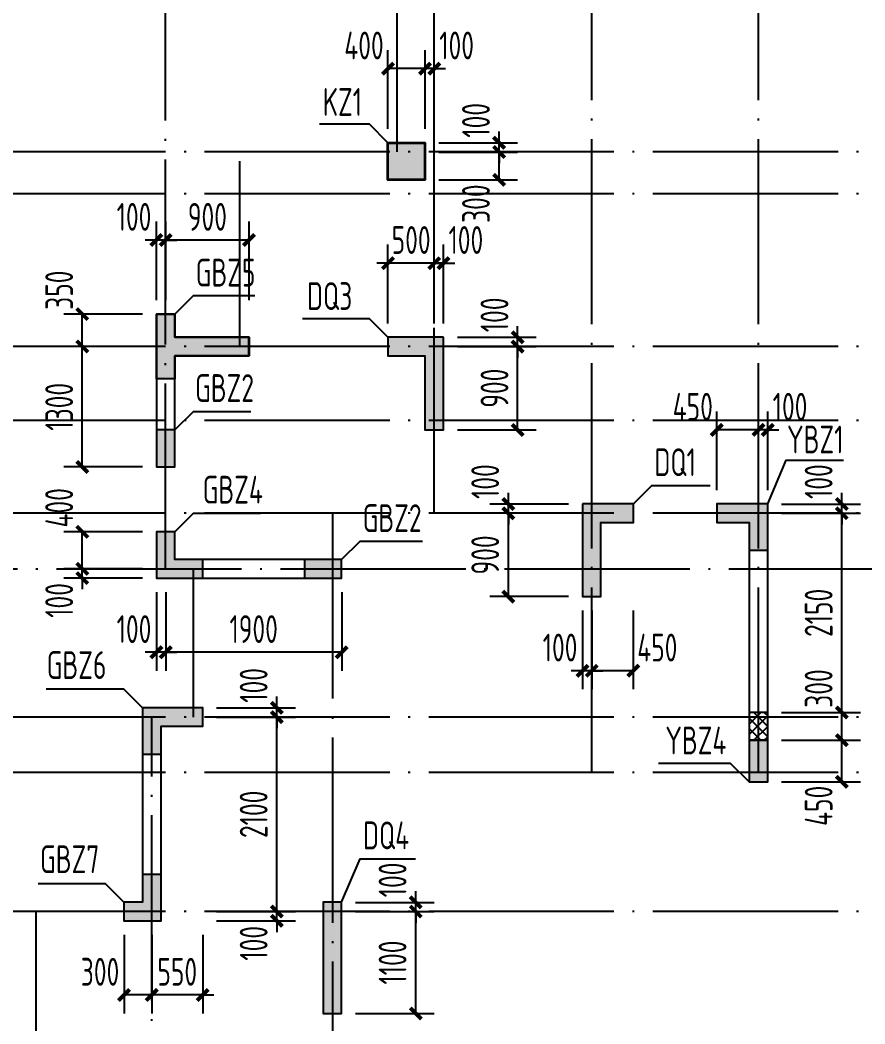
# Model space of a CAD drawing. Extents: x -1712635 to -854203, y -534641 to -21985.
# Drawn here: x -1323899 to -1314777, y -154015 to -143178 of the extents above; entities that cross this region are included whole.
import ezdxf
from ezdxf.enums import TextEntityAlignment as Align

# ---------------------------------------------------------------- set-up
doc = ezdxf.new("R2010")
doc.units = 0
doc.header["$LTSCALE"] = 1000
doc.linetypes.add('DOTE', pattern=[2.42, 2, -0.2, 0.02, -0.2])
doc.layers.get('0').update_dxf_attribs({"linetype": 'CONTINUOUS'})
doc.layers.get('Defpoints').update_dxf_attribs({"linetype": 'CONTINUOUS'})
for name, color, linetype in [('0z-约束构件', 1, 'CONTINUOUS'), ('A-DOTE', 10, 'DOTE'), ('COLU_DE_TEXT', 7, 'CONTINUOUS'), ('LABEL', 1, 'CONTINUOUS'), ('S-Q墙实线', 6, 'CONTINUOUS'), ('S-Q墙标注', 3, 'CONTINUOUS'), ('S-X详图填充', 252, 'CONTINUOUS'), ('S-X详图实线', 4, 'CONTINUOUS'), ('S-Z柱实线', 6, 'CONTINUOUS'), ('S-Z柱编号', 6, 'CONTINUOUS')]:
    doc.layers.add(name, color=color, linetype=linetype)
doc.layers.add('配箍校核', color=34, linetype='CONTINUOUS', plot=False)
doc.styles.add('TSSD_REIN', font='tssdeng.shx', dxfattribs={"width": 0.7, "height": 300, "bigfont": 'tssdchn.shx'})
doc.styles.add('结构文字', font='zstxt.shx', dxfattribs={"width": 0.7, "bigfont": 'zshz.shx'})
doc.dimstyles.new('STRUCK', dxfattribs={"dimtxt": 400, "dimasz": 121, "dimexe": 200, "dimexo": 150, "dimgap": 115, "dimtad": 1, "dimdec": 0, "dimdsep": 46, "dimtxsty": '结构文字', "dimblk": 'ARCHTICK', "dimcen": 400, "dimclrd": 3, "dimclre": 3, "dimclrt": 7, "dimadec": 0, "dimazin": 0, "dimtfac": 1, "dimtdec": 0, "dimtix": 1, "dimtmove": 2, "dimatfit": 3, "dimldrblk": '_DIMX', "dimfxl": 0, "dimtolj": 1, "dimtzin": 0, "dimarcsym": 0})

# ---------------------------------------------------------------- blocks, each defined once
blk = doc.blocks.new('20210726.16350016')
at = {"layer": 'A-DOTE'}
for p, q in [((43500, 13100.3), (43500, 21100)), ((46000, 17600), (46000, 21100)), ((46400, 13700), (46400, 21100)), ((48100, 10900), (48100, 21100)), ((49900, 10900), (49900, 21100)), ((55600, 17600), (3600, 17600)), ((44300, 15500), (44300, 17600)), ((55600, 17150), (3600, 17150)), ((55600, 15500), (3600, 15500)), ((55600, 14700), (3600, 14700)), ((55600, 13700), (3600, 13700)), ((45299.8, 13700), (45300, 3600)), ((3600, 13100.3), (55600, 13100.3)), ((43800, 11500), (43800, 13100)), ((55600, 11500), (3600, 11500)), ((43350, 3600), (43350, 11500)), ((55600, 10900), (3600, 10900)), ((55600, 9400), (3600, 9400)), ((42100, 9400), (42100, 3600))]:
    blk.add_line(p, q, dxfattribs=at)
blk = doc.blocks.new('_ArchTick')
at = {"color": 0, "const_width": 0.35}
blk.add_lwpolyline([(-0.5, -0.5), (0.5, 0.5)], dxfattribs=at)
blk = doc.blocks.new('*D2041')
at = {"layer": 'Defpoints', "color": 0}
for p in [(-1320427, -152802), (-1319627, -152802), (-1320427, -153902)]:
    blk.add_point(p, dxfattribs=at)
at = {"layer": 'S-Q墙标注', "color": 3, "lineweight": -2}
for p, q in [((-1320277, -152802), (-1319427, -152802)), ((-1319627, -153902), (-1319627, -152802)), ((-1320277, -153902), (-1319427, -153902))]:
    blk.add_line(p, q, dxfattribs=at)
at = {"layer": 'S-Q墙标注', "color": 3, "lineweight": -2, "xscale": 121, "yscale": 121, "zscale": 121}
for p, rotation in [((-1319627, -152802), 90), ((-1319627, -153902), 270)]:
    blk.add_blockref('_ArchTick', p, dxfattribs=dict(at, rotation=rotation))
at = {"layer": 'S-Q墙标注', "color": 7, "insert": (-1319877, -153352), "char_height": 300, "attachment_point": 5, "rotation": 90, "style": 'TSSD_REIN'}
blk.add_mtext('\\A1;1100', dxfattribs=at)
blk = doc.blocks.new('_DIMX')
blk.add_line((-150, 0), (150, 0))
at = {"const_width": 50}
blk.add_lwpolyline([(-70, -70), (70, 70)], dxfattribs=at)
blk = doc.blocks.new('*D2042')
at = {"layer": 'Defpoints', "color": 0}
for p in [(-1320427, -152702), (-1319627, -152702), (-1320427, -152802)]:
    blk.add_point(p, dxfattribs=at)
at = {"layer": 'S-Q墙标注', "color": 3, "lineweight": -2}
for p, q in [((-1319627, -152702), (-1319627, -152581)), ((-1320277, -152702), (-1319427, -152702)), ((-1319627, -152802), (-1319627, -152702)), ((-1320277, -152802), (-1319427, -152802)), ((-1319627, -152802), (-1319627, -152923))]:
    blk.add_line(p, q, dxfattribs=at)
at = {"layer": 'S-Q墙标注', "color": 3, "lineweight": -2, "xscale": 121, "yscale": 121, "zscale": 121}
for p, rotation in [((-1319627, -152702), 270), ((-1319627, -152802), 90)]:
    blk.add_blockref('_ArchTick', p, dxfattribs=dict(at, rotation=rotation))
at = {"layer": 'S-Q墙标注', "color": 7, "insert": (-1319877, -152460), "char_height": 300, "attachment_point": 5, "rotation": 90, "style": 'TSSD_REIN'}
blk.add_mtext('\\A1;100', dxfattribs=at)
blk = doc.blocks.new('*D2047')
at = {"layer": 'Defpoints', "color": 0}
for p in [(-1315827, -150952), (-1315027, -150952), (-1315827, -151402)]:
    blk.add_point(p, dxfattribs=at)
at = {"layer": 'S-Q墙标注', "color": 3, "lineweight": -2}
for p, q in [((-1315677, -150952), (-1314827, -150952)), ((-1315027, -151402), (-1315027, -150952)), ((-1315677, -151402), (-1314827, -151402))]:
    blk.add_line(p, q, dxfattribs=at)
at = {"layer": 'S-Q墙标注', "color": 3, "lineweight": -2, "xscale": 121, "yscale": 121, "zscale": 121}
for p, rotation in [((-1315027, -150952), 90), ((-1315027, -151402), 270)]:
    blk.add_blockref('_ArchTick', p, dxfattribs=dict(at, rotation=rotation))
at = {"layer": 'S-Q墙标注', "color": 7, "insert": (-1315277, -151660), "char_height": 300, "attachment_point": 5, "rotation": 90, "style": 'TSSD_REIN'}
blk.add_mtext('\\A1;450', dxfattribs=at)
blk = doc.blocks.new('*D2048')
at = {"layer": 'Defpoints', "color": 0}
for p in [(-1315827, -148402), (-1315027, -148402), (-1315827, -148502)]:
    blk.add_point(p, dxfattribs=at)
at = {"layer": 'S-Q墙标注', "color": 3, "lineweight": -2}
for p, q in [((-1315027, -148402), (-1315027, -148281)), ((-1315677, -148402), (-1314827, -148402)), ((-1315027, -148502), (-1315027, -148402)), ((-1315677, -148502), (-1314827, -148502)), ((-1315027, -148502), (-1315027, -148623))]:
    blk.add_line(p, q, dxfattribs=at)
at = {"layer": 'S-Q墙标注', "color": 3, "lineweight": -2, "xscale": 121, "yscale": 121, "zscale": 121}
for p, rotation in [((-1315027, -148402), 270), ((-1315027, -148502), 90)]:
    blk.add_blockref('_ArchTick', p, dxfattribs=dict(at, rotation=rotation))
at = {"layer": 'S-Q墙标注', "color": 7, "insert": (-1315277, -148160), "char_height": 300, "attachment_point": 5, "rotation": 90, "style": 'TSSD_REIN'}
blk.add_mtext('\\A1;100', dxfattribs=at)
blk = doc.blocks.new('*D2049')
at = {"layer": 'Defpoints', "color": 0}
for p in [(-1315927, -147602), (-1315927, -148402), (-1315827, -148402)]:
    blk.add_point(p, dxfattribs=at)
at = {"layer": 'S-Q墙标注', "color": 3, "lineweight": -2}
for p, q in [((-1315927, -148252), (-1315927, -147402)), ((-1315827, -148252), (-1315827, -147402)), ((-1315927, -147602), (-1316048, -147602)), ((-1315827, -147602), (-1315927, -147602)), ((-1315827, -147602), (-1315706, -147602))]:
    blk.add_line(p, q, dxfattribs=at)
at = {"layer": 'S-Q墙标注', "color": 3, "lineweight": -2, "xscale": 121, "yscale": 121, "zscale": 121}
blk.add_blockref('_ArchTick', (-1315927, -147602), dxfattribs=at)
at = {"layer": 'S-Q墙标注', "color": 3, "lineweight": -2, "xscale": 121, "yscale": 121, "zscale": 121, "rotation": 180}
blk.add_blockref('_ArchTick', (-1315827, -147602), dxfattribs=at)
at = {"layer": 'S-Q墙标注', "color": 7, "insert": (-1315586, -147352), "char_height": 300, "attachment_point": 5, "style": 'TSSD_REIN'}
blk.add_mtext('\\A1;100', dxfattribs=at)
blk = doc.blocks.new('*D2050')
at = {"layer": 'Defpoints', "color": 0}
for p in [(-1316377, -147602), (-1316377, -148402), (-1315927, -148402)]:
    blk.add_point(p, dxfattribs=at)
at = {"layer": 'S-Q墙标注', "color": 3, "lineweight": -2}
for p, q in [((-1316377, -148252), (-1316377, -147402)), ((-1315927, -148252), (-1315927, -147402)), ((-1315927, -147602), (-1316377, -147602))]:
    blk.add_line(p, q, dxfattribs=at)
at = {"layer": 'S-Q墙标注', "color": 3, "lineweight": -2, "xscale": 121, "yscale": 121, "zscale": 121, "rotation": 180}
blk.add_blockref('_ArchTick', (-1316377, -147602), dxfattribs=at)
at = {"layer": 'S-Q墙标注', "color": 3, "lineweight": -2, "xscale": 121, "yscale": 121, "zscale": 121}
blk.add_blockref('_ArchTick', (-1315927, -147602), dxfattribs=at)
at = {"layer": 'S-Q墙标注', "color": 7, "insert": (-1316636, -147352), "char_height": 300, "attachment_point": 5, "style": 'TSSD_REIN'}
blk.add_mtext('\\A1;450', dxfattribs=at)
blk = doc.blocks.new('*D2051')
at = {"layer": 'Defpoints', "color": 0}
for p in [(-1318627, -148502), (-1317827, -148502), (-1317827, -149402)]:
    blk.add_point(p, dxfattribs=at)
at = {"layer": 'S-Q墙标注', "color": 3, "lineweight": -2}
for p, q in [((-1317977, -148502), (-1318827, -148502)), ((-1318627, -149402), (-1318627, -148502)), ((-1317977, -149402), (-1318827, -149402))]:
    blk.add_line(p, q, dxfattribs=at)
at = {"layer": 'S-Q墙标注', "color": 3, "lineweight": -2, "xscale": 121, "yscale": 121, "zscale": 121}
for p, rotation in [((-1318627, -148502), 90), ((-1318627, -149402), 270)]:
    blk.add_blockref('_ArchTick', p, dxfattribs=dict(at, rotation=rotation))
at = {"layer": 'S-Q墙标注', "color": 7, "insert": (-1318877, -148952), "char_height": 300, "attachment_point": 5, "rotation": 90, "style": 'TSSD_REIN'}
blk.add_mtext('\\A1;900', dxfattribs=at)
blk = doc.blocks.new('*D2052')
at = {"layer": 'Defpoints', "color": 0}
for p in [(-1318627, -148402), (-1317827, -148402), (-1317827, -148502)]:
    blk.add_point(p, dxfattribs=at)
at = {"layer": 'S-Q墙标注', "color": 3, "lineweight": -2}
for p, q in [((-1318627, -148402), (-1318627, -148281)), ((-1317977, -148402), (-1318827, -148402)), ((-1318627, -148502), (-1318627, -148402)), ((-1317977, -148502), (-1318827, -148502)), ((-1318627, -148502), (-1318627, -148623))]:
    blk.add_line(p, q, dxfattribs=at)
at = {"layer": 'S-Q墙标注', "color": 3, "lineweight": -2, "xscale": 121, "yscale": 121, "zscale": 121}
for p, rotation in [((-1318627, -148402), 270), ((-1318627, -148502), 90)]:
    blk.add_blockref('_ArchTick', p, dxfattribs=dict(at, rotation=rotation))
at = {"layer": 'S-Q墙标注', "color": 7, "insert": (-1318877, -148160), "char_height": 300, "attachment_point": 5, "rotation": 90, "style": 'TSSD_REIN'}
blk.add_mtext('\\A1;100', dxfattribs=at)
blk = doc.blocks.new('*D2053')
at = {"layer": 'Defpoints', "color": 0}
for p in [(-1317727, -149402), (-1317278, -149402), (-1317727, -150202)]:
    blk.add_point(p, dxfattribs=at)
at = {"layer": 'S-Q墙标注', "color": 3, "lineweight": -2}
for p, q in [((-1317727, -149552), (-1317727, -150402)), ((-1317278, -149552), (-1317278, -150402)), ((-1317278, -150202), (-1317727, -150202))]:
    blk.add_line(p, q, dxfattribs=at)
at = {"layer": 'S-Q墙标注', "color": 3, "lineweight": -2, "xscale": 121, "yscale": 121, "zscale": 121, "rotation": 180}
blk.add_blockref('_ArchTick', (-1317727, -150202), dxfattribs=at)
at = {"layer": 'S-Q墙标注', "color": 3, "lineweight": -2, "xscale": 121, "yscale": 121, "zscale": 121}
blk.add_blockref('_ArchTick', (-1317278, -150202), dxfattribs=at)
at = {"layer": 'S-Q墙标注', "color": 7, "insert": (-1317019, -149952), "char_height": 300, "attachment_point": 5, "style": 'TSSD_REIN'}
blk.add_mtext('\\A1;450', dxfattribs=at)
blk = doc.blocks.new('*D2054')
at = {"layer": 'Defpoints', "color": 0}
for p in [(-1317827, -149402), (-1317727, -149402), (-1317827, -150202)]:
    blk.add_point(p, dxfattribs=at)
at = {"layer": 'S-Q墙标注', "color": 3, "lineweight": -2}
for p, q in [((-1317827, -149552), (-1317827, -150402)), ((-1317727, -149552), (-1317727, -150402)), ((-1317827, -150202), (-1317948, -150202)), ((-1317727, -150202), (-1317827, -150202)), ((-1317727, -150202), (-1317606, -150202))]:
    blk.add_line(p, q, dxfattribs=at)
at = {"layer": 'S-Q墙标注', "color": 3, "lineweight": -2, "xscale": 121, "yscale": 121, "zscale": 121}
blk.add_blockref('_ArchTick', (-1317827, -150202), dxfattribs=at)
at = {"layer": 'S-Q墙标注', "color": 3, "lineweight": -2, "xscale": 121, "yscale": 121, "zscale": 121, "rotation": 180}
blk.add_blockref('_ArchTick', (-1317727, -150202), dxfattribs=at)
at = {"layer": 'S-Q墙标注', "color": 7, "insert": (-1318069, -149952), "char_height": 300, "attachment_point": 5, "style": 'TSSD_REIN'}
blk.add_mtext('\\A1;100', dxfattribs=at)
blk = doc.blocks.new('*D2055')
at = {"layer": 'Defpoints', "color": 0}
for p in [(-1323227, -149102), (-1322427, -149102), (-1322427, -149202)]:
    blk.add_point(p, dxfattribs=at)
at = {"layer": 'S-Q墙标注', "color": 3, "lineweight": -2}
for p, q in [((-1323227, -149102), (-1323227, -148981)), ((-1322577, -149102), (-1323427, -149102)), ((-1323227, -149202), (-1323227, -149102)), ((-1322577, -149202), (-1323427, -149202)), ((-1323227, -149202), (-1323227, -149323))]:
    blk.add_line(p, q, dxfattribs=at)
at = {"layer": 'S-Q墙标注', "color": 3, "lineweight": -2, "xscale": 121, "yscale": 121, "zscale": 121}
for p, rotation in [((-1323227, -149102), 270), ((-1323227, -149202), 90)]:
    blk.add_blockref('_ArchTick', p, dxfattribs=dict(at, rotation=rotation))
at = {"layer": 'S-Q墙标注', "color": 7, "insert": (-1323477, -149443), "char_height": 300, "attachment_point": 5, "rotation": 90, "style": 'TSSD_REIN'}
blk.add_mtext('\\A1;100', dxfattribs=at)
blk = doc.blocks.new('*D2056')
at = {"layer": 'Defpoints', "color": 0}
for p in [(-1323227, -148702), (-1322427, -148702), (-1322427, -149102)]:
    blk.add_point(p, dxfattribs=at)
at = {"layer": 'S-Q墙标注', "color": 3, "lineweight": -2}
for p, q in [((-1322577, -148702), (-1323427, -148702)), ((-1323227, -149102), (-1323227, -148702)), ((-1322577, -149102), (-1323427, -149102))]:
    blk.add_line(p, q, dxfattribs=at)
at = {"layer": 'S-Q墙标注', "color": 3, "lineweight": -2, "xscale": 121, "yscale": 121, "zscale": 121}
for p, rotation in [((-1323227, -148702), 90), ((-1323227, -149102), 270)]:
    blk.add_blockref('_ArchTick', p, dxfattribs=dict(at, rotation=rotation))
at = {"layer": 'S-Q墙标注', "color": 7, "insert": (-1323477, -148443), "char_height": 300, "attachment_point": 5, "rotation": 90, "style": 'TSSD_REIN'}
blk.add_mtext('\\A1;400', dxfattribs=at)
blk = doc.blocks.new('*D2057')
at = {"layer": 'Defpoints', "color": 0}
for p in [(-1322327, -149202), (-1320427, -149202), (-1322327, -150002)]:
    blk.add_point(p, dxfattribs=at)
at = {"layer": 'S-Q墙标注', "color": 3, "lineweight": -2}
for p, q in [((-1322327, -149352), (-1322327, -150202)), ((-1320427, -149352), (-1320427, -150202)), ((-1320427, -150002), (-1322327, -150002))]:
    blk.add_line(p, q, dxfattribs=at)
at = {"layer": 'S-Q墙标注', "color": 3, "lineweight": -2, "xscale": 121, "yscale": 121, "zscale": 121, "rotation": 180}
blk.add_blockref('_ArchTick', (-1322327, -150002), dxfattribs=at)
at = {"layer": 'S-Q墙标注', "color": 3, "lineweight": -2, "xscale": 121, "yscale": 121, "zscale": 121}
blk.add_blockref('_ArchTick', (-1320427, -150002), dxfattribs=at)
at = {"layer": 'S-Q墙标注', "color": 7, "insert": (-1321377, -149752), "char_height": 300, "attachment_point": 5, "style": 'TSSD_REIN'}
blk.add_mtext('\\A1;1900', dxfattribs=at)
blk = doc.blocks.new('*D2058')
at = {"layer": 'Defpoints', "color": 0}
for p in [(-1322427, -149202), (-1322327, -149202), (-1322427, -150002)]:
    blk.add_point(p, dxfattribs=at)
at = {"layer": 'S-Q墙标注', "color": 3, "lineweight": -2}
for p, q in [((-1322427, -149352), (-1322427, -150202)), ((-1322327, -149352), (-1322327, -150202)), ((-1322427, -150002), (-1322548, -150002)), ((-1322327, -150002), (-1322427, -150002)), ((-1322327, -150002), (-1322206, -150002))]:
    blk.add_line(p, q, dxfattribs=at)
at = {"layer": 'S-Q墙标注', "color": 3, "lineweight": -2, "xscale": 121, "yscale": 121, "zscale": 121}
blk.add_blockref('_ArchTick', (-1322427, -150002), dxfattribs=at)
at = {"layer": 'S-Q墙标注', "color": 3, "lineweight": -2, "xscale": 121, "yscale": 121, "zscale": 121, "rotation": 180}
blk.add_blockref('_ArchTick', (-1322327, -150002), dxfattribs=at)
at = {"layer": 'S-Q墙标注', "color": 7, "insert": (-1322669, -149752), "char_height": 300, "attachment_point": 5, "style": 'TSSD_REIN'}
blk.add_mtext('\\A1;100', dxfattribs=at)
blk = doc.blocks.new('*D2059')
at = {"layer": 'Defpoints', "color": 0}
for p in [(-1319327, -146702), (-1318527, -146702), (-1319327, -147602)]:
    blk.add_point(p, dxfattribs=at)
at = {"layer": 'S-Q墙标注', "color": 3, "lineweight": -2}
for p, q in [((-1319177, -146702), (-1318327, -146702)), ((-1318527, -147602), (-1318527, -146702)), ((-1319177, -147602), (-1318327, -147602))]:
    blk.add_line(p, q, dxfattribs=at)
at = {"layer": 'S-Q墙标注', "color": 3, "lineweight": -2, "xscale": 121, "yscale": 121, "zscale": 121}
for p, rotation in [((-1318527, -146702), 90), ((-1318527, -147602), 270)]:
    blk.add_blockref('_ArchTick', p, dxfattribs=dict(at, rotation=rotation))
at = {"layer": 'S-Q墙标注', "color": 7, "insert": (-1318777, -147152), "char_height": 300, "attachment_point": 5, "rotation": 90, "style": 'TSSD_REIN'}
blk.add_mtext('\\A1;900', dxfattribs=at)
blk = doc.blocks.new('*D2060')
at = {"layer": 'Defpoints', "color": 0}
for p in [(-1319327, -146602), (-1318527, -146602), (-1319327, -146702)]:
    blk.add_point(p, dxfattribs=at)
at = {"layer": 'S-Q墙标注', "color": 3, "lineweight": -2}
for p, q in [((-1318527, -146602), (-1318527, -146481)), ((-1319177, -146602), (-1318327, -146602)), ((-1318527, -146702), (-1318527, -146602)), ((-1319177, -146702), (-1318327, -146702)), ((-1318527, -146702), (-1318527, -146823))]:
    blk.add_line(p, q, dxfattribs=at)
at = {"layer": 'S-Q墙标注', "color": 3, "lineweight": -2, "xscale": 121, "yscale": 121, "zscale": 121}
for p, rotation in [((-1318527, -146602), 270), ((-1318527, -146702), 90)]:
    blk.add_blockref('_ArchTick', p, dxfattribs=dict(at, rotation=rotation))
at = {"layer": 'S-Q墙标注', "color": 7, "insert": (-1318777, -146360), "char_height": 300, "attachment_point": 5, "rotation": 90, "style": 'TSSD_REIN'}
blk.add_mtext('\\A1;100', dxfattribs=at)
blk = doc.blocks.new('*D2061')
at = {"layer": 'Defpoints', "color": 0}
for p in [(-1319427, -145802), (-1319427, -146602), (-1319327, -146602)]:
    blk.add_point(p, dxfattribs=at)
at = {"layer": 'S-Q墙标注', "color": 3, "lineweight": -2}
for p, q in [((-1319427, -146452), (-1319427, -145602)), ((-1319327, -146452), (-1319327, -145602)), ((-1319427, -145802), (-1319548, -145802)), ((-1319327, -145802), (-1319427, -145802)), ((-1319327, -145802), (-1319206, -145802))]:
    blk.add_line(p, q, dxfattribs=at)
at = {"layer": 'S-Q墙标注', "color": 3, "lineweight": -2, "xscale": 121, "yscale": 121, "zscale": 121}
blk.add_blockref('_ArchTick', (-1319427, -145802), dxfattribs=at)
at = {"layer": 'S-Q墙标注', "color": 3, "lineweight": -2, "xscale": 121, "yscale": 121, "zscale": 121, "rotation": 180}
blk.add_blockref('_ArchTick', (-1319327, -145802), dxfattribs=at)
at = {"layer": 'S-Q墙标注', "color": 7, "insert": (-1319086, -145552), "char_height": 300, "attachment_point": 5, "style": 'TSSD_REIN'}
blk.add_mtext('\\A1;100', dxfattribs=at)
blk = doc.blocks.new('*D2062')
at = {"layer": 'Defpoints', "color": 0}
for p in [(-1319927, -145802), (-1319927, -146602), (-1319427, -146602)]:
    blk.add_point(p, dxfattribs=at)
at = {"layer": 'S-Q墙标注', "color": 3, "lineweight": -2}
for p, q in [((-1319927, -146452), (-1319927, -145602)), ((-1319427, -146452), (-1319427, -145602)), ((-1319927, -145802), (-1320048, -145802)), ((-1319427, -145802), (-1319927, -145802)), ((-1319427, -145802), (-1319306, -145802))]:
    blk.add_line(p, q, dxfattribs=at)
at = {"layer": 'S-Q墙标注', "color": 3, "lineweight": -2, "xscale": 121, "yscale": 121, "zscale": 121}
blk.add_blockref('_ArchTick', (-1319927, -145802), dxfattribs=at)
at = {"layer": 'S-Q墙标注', "color": 3, "lineweight": -2, "xscale": 121, "yscale": 121, "zscale": 121, "rotation": 180}
blk.add_blockref('_ArchTick', (-1319427, -145802), dxfattribs=at)
at = {"layer": 'S-Q墙标注', "color": 7, "insert": (-1319677, -145552), "char_height": 300, "attachment_point": 5, "style": 'TSSD_REIN'}
blk.add_mtext('\\A1;500', dxfattribs=at)
blk = doc.blocks.new('*D2063')
at = {"layer": 'Defpoints', "color": 0}
for p in [(-1321927, -152802), (-1321927, -152902), (-1321127, -152802)]:
    blk.add_point(p, dxfattribs=at)
at = {"layer": 'S-Q墙标注', "color": 3, "lineweight": -2}
for p, q in [((-1321127, -152802), (-1321127, -152681)), ((-1321777, -152802), (-1320927, -152802)), ((-1321777, -152902), (-1320927, -152902)), ((-1321127, -152902), (-1321127, -152802)), ((-1321127, -152902), (-1321127, -153023))]:
    blk.add_line(p, q, dxfattribs=at)
at = {"layer": 'S-Q墙标注', "color": 3, "lineweight": -2, "xscale": 121, "yscale": 121, "zscale": 121}
for p, rotation in [((-1321127, -152802), 270), ((-1321127, -152902), 90)]:
    blk.add_blockref('_ArchTick', p, dxfattribs=dict(at, rotation=rotation))
at = {"layer": 'S-Q墙标注', "color": 7, "insert": (-1321377, -153144), "char_height": 300, "attachment_point": 5, "rotation": 90, "style": 'TSSD_REIN'}
blk.add_mtext('\\A1;100', dxfattribs=at)
blk = doc.blocks.new('*D2064')
at = {"layer": 'Defpoints', "color": 0}
for p in [(-1321927, -150702), (-1321127, -150702), (-1321927, -152802)]:
    blk.add_point(p, dxfattribs=at)
at = {"layer": 'S-Q墙标注', "color": 3, "lineweight": -2}
for p, q in [((-1321777, -150702), (-1320927, -150702)), ((-1321127, -152802), (-1321127, -150702)), ((-1321777, -152802), (-1320927, -152802))]:
    blk.add_line(p, q, dxfattribs=at)
at = {"layer": 'S-Q墙标注', "color": 3, "lineweight": -2, "xscale": 121, "yscale": 121, "zscale": 121}
for p, rotation in [((-1321127, -150702), 90), ((-1321127, -152802), 270)]:
    blk.add_blockref('_ArchTick', p, dxfattribs=dict(at, rotation=rotation))
at = {"layer": 'S-Q墙标注', "color": 7, "insert": (-1321377, -151752), "char_height": 300, "attachment_point": 5, "rotation": 90, "style": 'TSSD_REIN'}
blk.add_mtext('\\A1;2100', dxfattribs=at)
blk = doc.blocks.new('*D2065')
at = {"layer": 'Defpoints', "color": 0}
for p in [(-1321927, -150602), (-1321127, -150602), (-1321927, -150702)]:
    blk.add_point(p, dxfattribs=at)
at = {"layer": 'S-Q墙标注', "color": 3, "lineweight": -2}
for p, q in [((-1321127, -150602), (-1321127, -150481)), ((-1321777, -150602), (-1320927, -150602)), ((-1321127, -150702), (-1321127, -150602)), ((-1321777, -150702), (-1320927, -150702)), ((-1321127, -150702), (-1321127, -150823))]:
    blk.add_line(p, q, dxfattribs=at)
at = {"layer": 'S-Q墙标注', "color": 3, "lineweight": -2, "xscale": 121, "yscale": 121, "zscale": 121}
for p, rotation in [((-1321127, -150602), 270), ((-1321127, -150702), 90)]:
    blk.add_blockref('_ArchTick', p, dxfattribs=dict(at, rotation=rotation))
at = {"layer": 'S-Q墙标注', "color": 7, "insert": (-1321377, -150360), "char_height": 300, "attachment_point": 5, "rotation": 90, "style": 'TSSD_REIN'}
blk.add_mtext('\\A1;100', dxfattribs=at)
blk = doc.blocks.new('20210730.00595579')
at = {"layer": '0z-约束构件'}
h = blk.add_hatch(dxfattribs=at)
h.set_pattern_fill('ANSI37', color=256, scale=25, style=0)
h.set_pattern_definition([(45, (126794.76, -600656.97), (-56.126601, 56.126601), []), (135, (126794.76, -600656.97), (-56.126601, -56.126601), [])])
h.paths.add_polyline_path([(10665, -181459), (10665, -181159), (10865, -181159), (10865, -181459)])
blk.add_lwpolyline([(10665, -181459), (10865, -181459), (10865, -181159), (10665, -181159)], close=True, dxfattribs=at)
blk = doc.blocks.new('*D2109')
at = {"layer": 'Defpoints', "color": 0}
for p in [(-1315827, -150652), (-1315027, -150652), (-1315827, -150952)]:
    blk.add_point(p, dxfattribs=at)
at = {"layer": 'S-Q墙标注', "color": 3, "lineweight": -2}
for p, q in [((-1315677, -150652), (-1314827, -150652)), ((-1315027, -150952), (-1315027, -150652)), ((-1315677, -150952), (-1314827, -150952))]:
    blk.add_line(p, q, dxfattribs=at)
at = {"layer": 'S-Q墙标注', "color": 3, "lineweight": -2, "xscale": 121, "yscale": 121, "zscale": 121}
for p, rotation in [((-1315027, -150652), 90), ((-1315027, -150952), 270)]:
    blk.add_blockref('_ArchTick', p, dxfattribs=dict(at, rotation=rotation))
at = {"layer": 'S-Q墙标注', "color": 7, "insert": (-1315277, -150394), "char_height": 300, "attachment_point": 5, "rotation": 90, "style": 'TSSD_REIN'}
blk.add_mtext('\\A1;300', dxfattribs=at)
blk = doc.blocks.new('*D2110')
at = {"layer": 'Defpoints', "color": 0}
for p in [(-1315827, -148502), (-1315027, -148502), (-1315827, -150652)]:
    blk.add_point(p, dxfattribs=at)
at = {"layer": 'S-Q墙标注', "color": 3, "lineweight": -2}
for p, q in [((-1315677, -148502), (-1314827, -148502)), ((-1315027, -150652), (-1315027, -148502)), ((-1315677, -150652), (-1314827, -150652))]:
    blk.add_line(p, q, dxfattribs=at)
at = {"layer": 'S-Q墙标注', "color": 3, "lineweight": -2, "xscale": 121, "yscale": 121, "zscale": 121}
for p, rotation in [((-1315027, -148502), 90), ((-1315027, -150652), 270)]:
    blk.add_blockref('_ArchTick', p, dxfattribs=dict(at, rotation=rotation))
at = {"layer": 'S-Q墙标注', "color": 7, "insert": (-1315277, -149577), "char_height": 300, "attachment_point": 5, "rotation": 90, "style": 'TSSD_REIN'}
blk.add_mtext('\\A1;2150', dxfattribs=at)
blk = doc.blocks.new('*D2395')
at = {"layer": 'Defpoints', "color": 0}
for p in [(-1322477, -152902), (-1321927, -152902), (-1322477, -153702)]:
    blk.add_point(p, dxfattribs=at)
at = {"layer": 'S-Q墙标注', "color": 3, "lineweight": -2}
for p, q in [((-1322477, -153052), (-1322477, -153902)), ((-1321927, -153052), (-1321927, -153902)), ((-1322477, -153702), (-1322598, -153702)), ((-1321927, -153702), (-1322477, -153702)), ((-1321927, -153702), (-1321806, -153702))]:
    blk.add_line(p, q, dxfattribs=at)
at = {"layer": 'S-Q墙标注', "color": 3, "lineweight": -2, "xscale": 121, "yscale": 121, "zscale": 121}
blk.add_blockref('_ArchTick', (-1322477, -153702), dxfattribs=at)
at = {"layer": 'S-Q墙标注', "color": 3, "lineweight": -2, "xscale": 121, "yscale": 121, "zscale": 121, "rotation": 180}
blk.add_blockref('_ArchTick', (-1321927, -153702), dxfattribs=at)
at = {"layer": 'S-Q墙标注', "color": 7, "insert": (-1322202, -153452), "char_height": 300, "attachment_point": 5, "style": 'TSSD_REIN'}
blk.add_mtext('\\A1;550', dxfattribs=at)
blk = doc.blocks.new('*D2396')
at = {"layer": 'Defpoints', "color": 0}
for p in [(-1322777, -152902), (-1322477, -152902), (-1322777, -153702)]:
    blk.add_point(p, dxfattribs=at)
at = {"layer": 'S-Q墙标注', "color": 3, "lineweight": -2}
for p, q in [((-1322777, -153052), (-1322777, -153902)), ((-1322477, -153052), (-1322477, -153902)), ((-1322477, -153702), (-1322777, -153702))]:
    blk.add_line(p, q, dxfattribs=at)
at = {"layer": 'S-Q墙标注', "color": 3, "lineweight": -2, "xscale": 121, "yscale": 121, "zscale": 121, "rotation": 180}
blk.add_blockref('_ArchTick', (-1322777, -153702), dxfattribs=at)
at = {"layer": 'S-Q墙标注', "color": 3, "lineweight": -2, "xscale": 121, "yscale": 121, "zscale": 121}
blk.add_blockref('_ArchTick', (-1322477, -153702), dxfattribs=at)
at = {"layer": 'S-Q墙标注', "color": 7, "insert": (-1323036, -153452), "char_height": 300, "attachment_point": 5, "style": 'TSSD_REIN'}
blk.add_mtext('\\A1;300', dxfattribs=at)
blk = doc.blocks.new('*D2431')
at = {"layer": 'Defpoints', "color": 0}
for p in [(-1319527, -144502), (-1318727, -144502), (-1319527, -144602)]:
    blk.add_point(p, dxfattribs=at)
at = {"layer": 'S-Q墙标注', "color": 3, "lineweight": -2}
for p, q in [((-1318727, -144502), (-1318727, -144381)), ((-1319377, -144502), (-1318527, -144502)), ((-1318727, -144602), (-1318727, -144502)), ((-1319377, -144602), (-1318527, -144602)), ((-1318727, -144602), (-1318727, -144723))]:
    blk.add_line(p, q, dxfattribs=at)
at = {"layer": 'S-Q墙标注', "color": 3, "lineweight": -2, "xscale": 121, "yscale": 121, "zscale": 121}
for p, rotation in [((-1318727, -144502), 270), ((-1318727, -144602), 90)]:
    blk.add_blockref('_ArchTick', p, dxfattribs=dict(at, rotation=rotation))
at = {"layer": 'S-Q墙标注', "color": 7, "insert": (-1318977, -144260), "char_height": 300, "attachment_point": 5, "rotation": 90, "style": 'TSSD_REIN'}
blk.add_mtext('\\A1;100', dxfattribs=at)
blk = doc.blocks.new('*D2434')
at = {"layer": 'Defpoints', "color": 0}
for p in [(-1319527, -144602), (-1318727, -144602), (-1319527, -144902)]:
    blk.add_point(p, dxfattribs=at)
at = {"layer": 'S-Q墙标注', "color": 3, "lineweight": -2}
for p, q in [((-1319377, -144602), (-1318527, -144602)), ((-1318727, -144902), (-1318727, -144602)), ((-1319377, -144902), (-1318527, -144902))]:
    blk.add_line(p, q, dxfattribs=at)
at = {"layer": 'S-Q墙标注', "color": 3, "lineweight": -2, "xscale": 121, "yscale": 121, "zscale": 121}
for p, rotation in [((-1318727, -144602), 90), ((-1318727, -144902), 270)]:
    blk.add_blockref('_ArchTick', p, dxfattribs=dict(at, rotation=rotation))
at = {"layer": 'S-Q墙标注', "color": 7, "insert": (-1318977, -145160), "char_height": 300, "attachment_point": 5, "rotation": 90, "style": 'TSSD_REIN'}
blk.add_mtext('\\A1;300', dxfattribs=at)
blk = doc.blocks.new('*D2435')
at = {"layer": 'Defpoints', "color": 0}
for p in [(-1319927, -143702), (-1319927, -144502), (-1319527, -144502)]:
    blk.add_point(p, dxfattribs=at)
at = {"layer": 'S-Q墙标注', "color": 3, "lineweight": -2}
for p, q in [((-1319927, -144352), (-1319927, -143502)), ((-1319527, -144352), (-1319527, -143502)), ((-1319527, -143702), (-1319927, -143702))]:
    blk.add_line(p, q, dxfattribs=at)
at = {"layer": 'S-Q墙标注', "color": 3, "lineweight": -2, "xscale": 121, "yscale": 121, "zscale": 121, "rotation": 180}
blk.add_blockref('_ArchTick', (-1319927, -143702), dxfattribs=at)
at = {"layer": 'S-Q墙标注', "color": 3, "lineweight": -2, "xscale": 121, "yscale": 121, "zscale": 121}
blk.add_blockref('_ArchTick', (-1319527, -143702), dxfattribs=at)
at = {"layer": 'S-Q墙标注', "color": 7, "insert": (-1320186, -143452), "char_height": 300, "attachment_point": 5, "style": 'TSSD_REIN'}
blk.add_mtext('\\A1;400', dxfattribs=at)
blk = doc.blocks.new('*D2436')
at = {"layer": 'Defpoints', "color": 0}
for p in [(-1319527, -143702), (-1319527, -144502), (-1319427, -144502)]:
    blk.add_point(p, dxfattribs=at)
at = {"layer": 'S-Q墙标注', "color": 3, "lineweight": -2}
for p, q in [((-1319527, -144352), (-1319527, -143502)), ((-1319427, -144352), (-1319427, -143502)), ((-1319527, -143702), (-1319648, -143702)), ((-1319427, -143702), (-1319527, -143702)), ((-1319427, -143702), (-1319306, -143702))]:
    blk.add_line(p, q, dxfattribs=at)
at = {"layer": 'S-Q墙标注', "color": 3, "lineweight": -2, "xscale": 121, "yscale": 121, "zscale": 121}
blk.add_blockref('_ArchTick', (-1319527, -143702), dxfattribs=at)
at = {"layer": 'S-Q墙标注', "color": 3, "lineweight": -2, "xscale": 121, "yscale": 121, "zscale": 121, "rotation": 180}
blk.add_blockref('_ArchTick', (-1319427, -143702), dxfattribs=at)
at = {"layer": 'S-Q墙标注', "color": 7, "insert": (-1319186, -143452), "char_height": 300, "attachment_point": 5, "style": 'TSSD_REIN'}
blk.add_mtext('\\A1;100', dxfattribs=at)
blk = doc.blocks.new('*D2473')
at = {"layer": 'Defpoints', "color": 0}
for p in [(-1323227, -146702), (-1322427, -146702), (-1322427, -148002)]:
    blk.add_point(p, dxfattribs=at)
at = {"layer": 'S-Q墙标注', "color": 3, "lineweight": -2}
for p, q in [((-1322577, -146702), (-1323427, -146702)), ((-1323227, -148002), (-1323227, -146702)), ((-1322577, -148002), (-1323427, -148002))]:
    blk.add_line(p, q, dxfattribs=at)
at = {"layer": 'S-Q墙标注', "color": 3, "lineweight": -2, "xscale": 121, "yscale": 121, "zscale": 121}
for p, rotation in [((-1323227, -146702), 90), ((-1323227, -148002), 270)]:
    blk.add_blockref('_ArchTick', p, dxfattribs=dict(at, rotation=rotation))
at = {"layer": 'S-Q墙标注', "color": 7, "insert": (-1323477, -147352), "char_height": 300, "attachment_point": 5, "rotation": 90, "style": 'TSSD_REIN'}
blk.add_mtext('\\A1;1300', dxfattribs=at)
blk = doc.blocks.new('*D2474')
at = {"layer": 'Defpoints', "color": 0}
for p in [(-1323227, -146352), (-1322427, -146352), (-1322427, -146702)]:
    blk.add_point(p, dxfattribs=at)
at = {"layer": 'S-Q墙标注', "color": 3, "lineweight": -2}
for p, q in [((-1322577, -146352), (-1323427, -146352)), ((-1323227, -146702), (-1323227, -146352)), ((-1322577, -146702), (-1323427, -146702))]:
    blk.add_line(p, q, dxfattribs=at)
at = {"layer": 'S-Q墙标注', "color": 3, "lineweight": -2, "xscale": 121, "yscale": 121, "zscale": 121}
for p, rotation in [((-1323227, -146352), 90), ((-1323227, -146702), 270)]:
    blk.add_blockref('_ArchTick', p, dxfattribs=dict(at, rotation=rotation))
at = {"layer": 'S-Q墙标注', "color": 7, "insert": (-1323477, -146094), "char_height": 300, "attachment_point": 5, "rotation": 90, "style": 'TSSD_REIN'}
blk.add_mtext('\\A1;350', dxfattribs=at)
blk = doc.blocks.new('*D2475')
at = {"layer": 'Defpoints', "color": 0}
for p in [(-1322327, -145552), (-1322327, -146352), (-1321427, -146352)]:
    blk.add_point(p, dxfattribs=at)
at = {"layer": 'S-Q墙标注', "color": 3, "lineweight": -2}
for p, q in [((-1322327, -146202), (-1322327, -145352)), ((-1321427, -146202), (-1321427, -145352)), ((-1321427, -145552), (-1322327, -145552))]:
    blk.add_line(p, q, dxfattribs=at)
at = {"layer": 'S-Q墙标注', "color": 3, "lineweight": -2, "xscale": 121, "yscale": 121, "zscale": 121, "rotation": 180}
blk.add_blockref('_ArchTick', (-1322327, -145552), dxfattribs=at)
at = {"layer": 'S-Q墙标注', "color": 3, "lineweight": -2, "xscale": 121, "yscale": 121, "zscale": 121}
blk.add_blockref('_ArchTick', (-1321427, -145552), dxfattribs=at)
at = {"layer": 'S-Q墙标注', "color": 7, "insert": (-1321877, -145302), "char_height": 300, "attachment_point": 5, "style": 'TSSD_REIN'}
blk.add_mtext('\\A1;900', dxfattribs=at)
blk = doc.blocks.new('*D2476')
at = {"layer": 'Defpoints', "color": 0}
for p in [(-1322427, -145552), (-1322427, -146352), (-1322327, -146352)]:
    blk.add_point(p, dxfattribs=at)
at = {"layer": 'S-Q墙标注', "color": 3, "lineweight": -2}
for p, q in [((-1322427, -146202), (-1322427, -145352)), ((-1322327, -146202), (-1322327, -145352)), ((-1322427, -145552), (-1322548, -145552)), ((-1322327, -145552), (-1322427, -145552)), ((-1322327, -145552), (-1322206, -145552))]:
    blk.add_line(p, q, dxfattribs=at)
at = {"layer": 'S-Q墙标注', "color": 3, "lineweight": -2, "xscale": 121, "yscale": 121, "zscale": 121}
blk.add_blockref('_ArchTick', (-1322427, -145552), dxfattribs=at)
at = {"layer": 'S-Q墙标注', "color": 3, "lineweight": -2, "xscale": 121, "yscale": 121, "zscale": 121, "rotation": 180}
blk.add_blockref('_ArchTick', (-1322327, -145552), dxfattribs=at)
at = {"layer": 'S-Q墙标注', "color": 7, "insert": (-1322669, -145302), "char_height": 300, "attachment_point": 5, "style": 'TSSD_REIN'}
blk.add_mtext('\\A1;100', dxfattribs=at)

msp = doc.modelspace()

# ---------------------------------------------------------------- hatches: boundary and pattern name
at = {"layer": 'S-X详图填充'}
h = msp.add_hatch(color=256, dxfattribs=at)
h.dxf.hatch_style = 1
h.paths.add_polyline_path([(-1319927.46, -144501.8), (-1319527.46, -144501.8), (-1319527.46, -144901.8), (-1319927.46, -144901.8)])
h = msp.add_hatch(color=256, dxfattribs=at)
h.dxf.hatch_style = 1
h.paths.add_polyline_path([(-1322227.46, -147052.26), (-1322427.46, -147052.26), (-1322427.46, -146351.8), (-1322227.46, -146351.8), (-1322227.46, -146601.8), (-1321427.33, -146601.8), (-1321427.33, -146801.8), (-1322227.46, -146801.8)])
h = msp.add_hatch(color=256, dxfattribs=at)
h.dxf.hatch_style = 1
h.paths.add_polyline_path([(-1319327.46, -146601.8), (-1319927.37, -146601.8), (-1319927.37, -146801.8), (-1319527.46, -146801.8), (-1319527.46, -147601.8), (-1319327.46, -147601.8)])
h = msp.add_hatch(color=256, dxfattribs=at)
h.dxf.hatch_style = 1
h.paths.add_polyline_path([(-1322227.46, -147601.8), (-1322427.46, -147601.8), (-1322427.46, -148001.8), (-1322227.46, -148001.8)])
h = msp.add_hatch(color=256, dxfattribs=at)
h.dxf.hatch_style = 1
h.paths.add_polyline_path([(-1317827.47, -148401.8), (-1317827.47, -149401.8), (-1317627.47, -149401.8), (-1317627.47, -148601.8), (-1317277.55, -148601.8), (-1317277.55, -148401.8)])
h = msp.add_hatch(color=256, dxfattribs=at)
h.dxf.hatch_style = 1
h.paths.add_polyline_path([(-1316027.45, -148901.8), (-1315827.45, -148901.8), (-1315827.45, -148401.8), (-1316377.45, -148401.8), (-1316377.45, -148601.8), (-1316027.45, -148601.8)])
h = msp.add_hatch(color=256, dxfattribs=at)
h.dxf.hatch_style = 1
h.paths.add_polyline_path([(-1321927.46, -149201.53), (-1321927.46, -149001.53), (-1322227.46, -149001.53), (-1322227.46, -148701.53), (-1322427.46, -148701.53), (-1322427.46, -149201.53)])
h = msp.add_hatch(color=256, dxfattribs=at)
h.dxf.hatch_style = 1
h.paths.add_polyline_path([(-1320827.46, -149001.53), (-1320827.46, -149201.53), (-1320427.46, -149201.53), (-1320427.46, -149001.53)])
h = msp.add_hatch(color=256, dxfattribs=at)
h.dxf.hatch_style = 1
h.paths.add_polyline_path([(-1322577.46, -151101.8), (-1322377.46, -151101.8), (-1322377.46, -150801.8), (-1321927.58, -150801.8), (-1321927.58, -150601.8), (-1322577.46, -150601.8)])
h = msp.add_hatch(color=256, dxfattribs=at)
h.dxf.hatch_style = 1
h.paths.add_polyline_path([(-1315827.45, -150951.8), (-1316027.45, -150951.8), (-1316027.45, -151401.8), (-1315827.45, -151401.8)])
h = msp.add_hatch(color=256, dxfattribs=at)
h.dxf.hatch_style = 1
h.paths.add_polyline_path([(-1322377.46, -152401.8), (-1322577.46, -152401.8), (-1322577.46, -152701.8), (-1322777.46, -152701.8), (-1322777.46, -152901.8), (-1322377.46, -152901.8)])
h = msp.add_hatch(color=256, dxfattribs=at)
h.dxf.hatch_style = 1
h.paths.add_polyline_path([(-1320627.56, -153901.8), (-1320427.56, -153901.8), (-1320427.47, -152701.8), (-1320627.47, -152701.8)])

# ---------------------------------------------------------------- linework, layer by layer
at = {"layer": 'LABEL'}
msp.add_lwpolyline([(-1319927.46, -144501.8), (-1320127.46, -144301.8), (-1320666.41, -144301.8)], dxfattribs=at)
at = {"layer": 'S-Q墙实线'}
for points in [[(-1322427.46, -146701.8), (-1322427.46, -148001.8), (-1322227.46, -148001.8), (-1322227.46, -146801.8), (-1321427.85, -146801.8), (-1321427.85, -146601.8), (-1322227.46, -146601.8), (-1322227.46, -146351.8), (-1322427.46, -146351.8)], [(-1319327.46, -146601.8), (-1319927.37, -146601.8), (-1319927.37, -146801.8), (-1319527.46, -146801.8), (-1319527.46, -147601.8), (-1319327.46, -147601.8)], [(-1317827.47, -148401.8), (-1317827.47, -149401.8), (-1317627.47, -149401.8), (-1317627.47, -148601.8), (-1317277.55, -148601.8), (-1317277.55, -148401.8)], [(-1315827.45, -148401.8), (-1316377.45, -148401.8), (-1316377.45, -148601.8), (-1316027.45, -148601.8), (-1316027.45, -151401.8), (-1315827.45, -151401.8)], [(-1322227.46, -149001.53), (-1322227.46, -148701.53), (-1322427.46, -148701.53), (-1322427.46, -149201.53), (-1322027.58, -149201.53), (-1320427.46, -149201.53), (-1320427.46, -149001.53), (-1322027.58, -149001.53)], [(-1322577.46, -152701.8), (-1322777.46, -152701.8), (-1322777.46, -152901.8), (-1322377.46, -152901.8), (-1322377.46, -151301.8), (-1322377.46, -150801.8), (-1321927.58, -150801.8), (-1321927.58, -150601.8), (-1322577.46, -150601.8), (-1322577.46, -151301.8)], [(-1320427.47, -153901.8), (-1320427.47, -152701.8), (-1320627.47, -152701.8), (-1320627.47, -153901.8)]]:
    msp.add_lwpolyline(points, close=True, dxfattribs=at)
at = {"layer": 'S-X详图实线'}
for points in [[(-1319927.46, -144501.8), (-1319527.46, -144501.8), (-1319527.46, -144901.8), (-1319927.46, -144901.8), (-1319927.46, -144501.8)], [(-1322227.46, -147052.26), (-1322427.46, -147052.26), (-1322427.46, -146351.8), (-1322227.46, -146351.8), (-1322227.46, -146601.8), (-1321427.33, -146601.8), (-1321427.33, -146801.8), (-1322227.46, -146801.8), (-1322227.46, -146801.8)], [(-1319327.46, -146601.8), (-1319927.37, -146601.8), (-1319927.37, -146801.8), (-1319527.46, -146801.8), (-1319527.46, -147601.8), (-1319327.46, -147601.8), (-1319327.46, -146601.8)], [(-1322227.46, -147601.8), (-1322427.46, -147601.8), (-1322427.46, -148001.8), (-1322227.46, -148001.8), (-1322227.46, -147601.8)], [(-1317827.47, -148401.8), (-1317827.47, -149401.8), (-1317627.47, -149401.8), (-1317627.47, -148601.8), (-1317277.55, -148601.8), (-1317277.55, -148401.8), (-1317827.47, -148401.8)], [(-1316027.45, -148901.8), (-1315827.45, -148901.8), (-1315827.45, -148401.8), (-1316377.45, -148401.8), (-1316377.45, -148601.8), (-1316027.45, -148601.8), (-1316027.45, -148901.8)], [(-1321927.46, -149201.53), (-1321927.46, -149001.53), (-1322227.46, -149001.53), (-1322227.46, -148701.53), (-1322427.46, -148701.53), (-1322427.46, -149201.53), (-1321927.46, -149201.53)], [(-1320827.46, -149001.53), (-1320827.46, -149201.53), (-1320427.46, -149201.53), (-1320427.46, -149001.53), (-1320827.46, -149001.53)], [(-1322577.46, -151101.8), (-1322377.46, -151101.8), (-1322377.46, -150801.8), (-1321927.58, -150801.8), (-1321927.58, -150601.8), (-1322577.46, -150601.8), (-1322577.46, -151101.8)], [(-1315827.45, -150951.8), (-1316027.45, -150951.8), (-1316027.45, -151401.8), (-1315827.45, -151401.8), (-1315827.45, -150951.8)], [(-1322377.46, -152401.8), (-1322577.46, -152401.8), (-1322577.46, -152701.8), (-1322777.46, -152701.8), (-1322777.46, -152901.8), (-1322377.46, -152901.8), (-1322377.46, -152401.8)], [(-1320627.56, -153901.8), (-1320427.56, -153901.8), (-1320427.47, -152701.8), (-1320627.47, -152701.8), (-1320627.47, -153101.8)]]:
    msp.add_lwpolyline(points, close=True, dxfattribs=at)
at = {"layer": 'S-Z柱实线', "lineweight": 35}
msp.add_lwpolyline([(-1319927.46, -144501.8), (-1319527.46, -144501.8), (-1319527.46, -144901.8), (-1319927.46, -144901.8)], close=True, dxfattribs=at)
at = {"layer": 'S-Z柱编号', "color": 7}
for points in [[(-1322227.14, -146351.8), (-1322027.14, -146151.8), (-1321365.53, -146151.8)], [(-1319927.37, -146601.8), (-1320127.37, -146401.8), (-1320848.91, -146401.8)], [(-1322227.46, -147601.8), (-1322027.46, -147401.8), (-1321407.37, -147401.8)], [(-1315827.47, -148401.8), (-1315627.47, -147928.77), (-1315007.38, -147928.77)], [(-1317277.55, -148401.8), (-1317077.55, -148201.8), (-1316449.13, -148201.8)], [(-1322227.46, -148701.53), (-1322027.46, -148501.53), (-1321302.85, -148501.53)], [(-1320427.46, -149001.53), (-1320227.46, -148801.53), (-1319553.07, -148801.53)], [(-1322577.46, -150601.8), (-1322777.46, -150401.8), (-1323617.46, -150401.8)], [(-1316027.47, -151401.8), (-1316227.47, -151201.8), (-1317007.38, -151201.8)], [(-1320427.7, -152701.8), (-1320227.7, -152232.85), (-1319630.19, -152232.85)], [(-1322777.46, -152701.8), (-1322977.46, -152501.8), (-1323702.11, -152501.8)]]:
    msp.add_lwpolyline(points, dxfattribs=at)

# ---------------------------------------------------------------- block references
at = {"layer": 'A-DOTE'}
msp.add_blockref('20210726.16350016', (-1365827.46, -162201.85), dxfattribs=at)
at = {"layer": '配箍校核'}
msp.add_blockref('20210730.00595579', (-1326692.17, 30507.38), dxfattribs=at)

# ---------------------------------------------------------------- texts
at = {"layer": 'COLU_DE_TEXT', "style": 'TSSD_REIN', "width": 0.7}
msp.add_text('KZ1', height=300, dxfattribs=at).set_placement((-1320631.3, -144301.8), align=Align.BOTTOM_LEFT)
at = {"layer": 'S-Z柱编号', "color": 7, "style": 'TSSD_REIN', "width": 0.7}
for s, p in [('GBZ5', (-1322002.64, -146144.05)), ('DQ3', (-1320800.84, -146397.36)), ('GBZ2', (-1322009.62, -147390.09)), ('YBZ1', (-1315618.56, -147945.08)), ('DQ1', (-1317050.06, -148191)), ('GBZ4', (-1321927.46, -148487.32)), ('GBZ2', (-1320200.17, -148794.39)), ('GBZ6', (-1323611.6, -150380.58)), ('YBZ4', (-1316933.24, -151194.62)), ('DQ4', (-1320196.77, -152219.15)), ('GBZ7', (-1323683.23, -152476.82))]:
    msp.add_text(s, height=300, dxfattribs=at).set_placement(p, align=Align.BOTTOM_LEFT)

# ---------------------------------------------------------------- dimensions: what is measured, and where the dimension line sits
at = {"layer": 'S-Q墙标注'}
for base, p1, p2, angle, picture, middle in [((-1319927.46, -143701.8), (-1319527.46, -144501.8), (-1319927.46, -144501.8), 180, '*D2435', (-1320185.53, -143451.8)), ((-1319527.46, -143701.8), (-1319427.46, -144501.8), (-1319527.46, -144501.8), 180, '*D2436', (-1319185.54, -143451.8)), ((-1318727.46, -144501.8), (-1319527.46, -144601.8), (-1319527.46, -144501.8), 90, '*D2431', (-1318977.46, -144259.88)), ((-1318727.46, -144601.8), (-1319527.46, -144901.8), (-1319527.46, -144601.8), 90, '*D2434', (-1318977.46, -145159.88)), ((-1322427.46, -145551.8), (-1322327.45, -146351.8), (-1322427.46, -146351.8), 180, '*D2476', (-1322669.38, -145301.8)), ((-1319427.46, -145801.8), (-1319327.46, -146601.8), (-1319427.46, -146601.8), 180, '*D2061', (-1319085.54, -145551.8)), ((-1323227.46, -146351.8), (-1322427.46, -146701.8), (-1322427.46, -146351.8), 90, '*D2474', (-1323477.46, -146093.72)), ((-1318527.46, -146601.8), (-1319327.46, -146701.8), (-1319327.46, -146601.8), 90, '*D2060', (-1318777.46, -146359.88)), ((-1316377.47, -147601.8), (-1315927.46, -148401.8), (-1316377.47, -148401.8), 180, '*D2050', (-1316635.55, -147351.8)), ((-1315927.46, -147601.8), (-1315827.47, -148401.8), (-1315927.46, -148401.8), 180, '*D2049', (-1315585.55, -147351.8)), ((-1318627.47, -148401.8), (-1317827.47, -148501.8), (-1317827.47, -148401.8), 90, '*D2052', (-1318877.47, -148159.88)), ((-1315027.47, -148401.8), (-1315827.47, -148501.8), (-1315827.47, -148401.8), 90, '*D2048', (-1315277.47, -148159.88)), ((-1323227.46, -148701.53), (-1322427.46, -149101.53), (-1322427.46, -148701.53), 90, '*D2056', (-1323477.46, -148443.45)), ((-1323227.46, -149101.53), (-1322427.46, -149201.53), (-1322427.46, -149101.53), 90, '*D2055', (-1323477.46, -149443.45)), ((-1322427.46, -150001.53), (-1322327.46, -149201.53), (-1322427.46, -149201.53), 180, '*D2058', (-1322669.38, -149751.53)), ((-1317827.47, -150201.8), (-1317727.46, -149401.8), (-1317827.47, -149401.8), 180, '*D2054', (-1318069.39, -149951.8)), ((-1317727.46, -150201.8), (-1317277.55, -149401.8), (-1317727.46, -149401.8), 180, '*D2053', (-1317019.47, -149951.8)), ((-1321127.39, -150601.8), (-1321927.39, -150701.8), (-1321927.39, -150601.8), 90, '*D2065', (-1321377.39, -150359.88)), ((-1315027.47, -150651.8), (-1315827.47, -150951.8), (-1315827.47, -150651.8), 90, '*D2109', (-1315277.47, -150393.72)), ((-1315027.47, -150951.8), (-1315827.47, -151401.8), (-1315827.47, -150951.8), 90, '*D2047', (-1315277.47, -151659.88)), ((-1319627.47, -152701.8), (-1320427.47, -152801.8), (-1320427.47, -152701.8), 90, '*D2042', (-1319877.47, -152459.88)), ((-1321127.39, -152801.8), (-1321927.39, -152901.8), (-1321927.39, -152801.8), 90, '*D2063', (-1321377.39, -153143.72)), ((-1322777.45, -153701.83), (-1322477.45, -152901.83), (-1322777.45, -152901.83), 180, '*D2396', (-1323035.52, -153451.83))]:
    dim = msp.add_linear_dim(base=base, p1=p1, p2=p2, angle=angle, dimstyle='STRUCK', override={"dimtxt": 300, "dimgap": 100, "dimtxsty": 'TSSD_REIN'}, dxfattribs=at)
    dim.commit()
    dim.dimension.update_dxf_attribs({"geometry": picture, "text_midpoint": middle, "dimtype": 160})
for base, p1, p2, angle, picture, middle in [((-1322327.45, -145551.8), (-1321427.33, -146351.8), (-1322327.45, -146351.8), 180, '*D2475', (-1321877.39, -145301.8)), ((-1319927.37, -145801.8), (-1319427.46, -146601.8), (-1319927.37, -146601.8), 180, '*D2062', (-1319677.42, -145551.8)), ((-1323227.46, -146701.8), (-1322427.46, -148001.8), (-1322427.46, -146701.8), 90, '*D2473', (-1323477.46, -147351.8)), ((-1318527.46, -146701.8), (-1319327.46, -147601.8), (-1319327.46, -146701.8), 90, '*D2059', (-1318777.46, -147151.8)), ((-1318627.47, -148501.8), (-1317827.47, -149401.8), (-1317827.47, -148501.8), 90, '*D2051', (-1318877.47, -148951.8)), ((-1315027.47, -148501.8), (-1315827.47, -150651.8), (-1315827.47, -148501.8), 90, '*D2110', (-1315277.47, -149576.8)), ((-1322327.46, -150001.53), (-1320427.46, -149201.53), (-1322327.46, -149201.53), 180, '*D2057', (-1321377.46, -149751.53)), ((-1321127.39, -150701.8), (-1321927.39, -152801.8), (-1321927.39, -150701.8), 90, '*D2064', (-1321377.39, -151751.8)), ((-1319627.47, -152801.8), (-1320427.47, -153901.8), (-1320427.47, -152801.8), 90, '*D2041', (-1319877.47, -153351.8)), ((-1322477.45, -153701.83), (-1321927.46, -152901.83), (-1322477.45, -152901.83), 180, '*D2395', (-1322202.45, -153451.83))]:
    dim = msp.add_linear_dim(base=base, p1=p1, p2=p2, angle=angle, dimstyle='STRUCK', override={"dimtxt": 300, "dimgap": 100, "dimtxsty": 'TSSD_REIN'}, dxfattribs=at)
    dim.commit()
    dim.dimension.update_dxf_attribs({"geometry": picture, "text_midpoint": middle})

doc.saveas('drawing.dxf')
